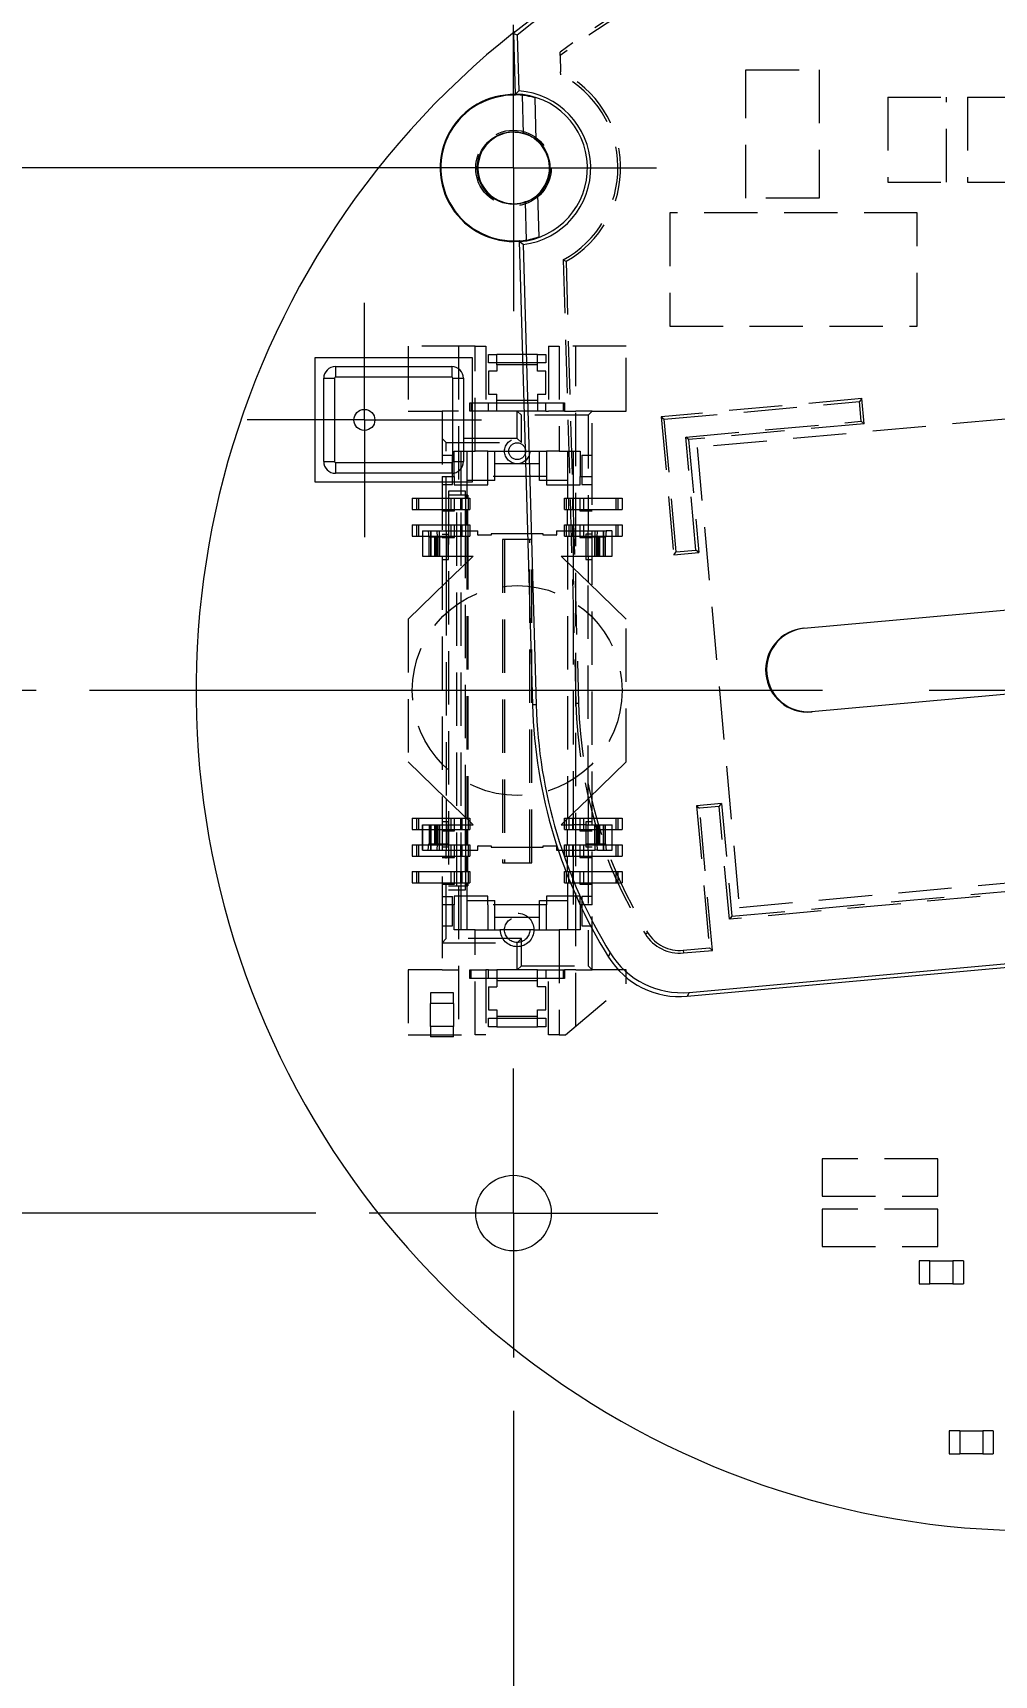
# Model space of a CAD drawing. Header units: millimetres. Extents: x 11 to 421, y 5 to 275.
# Drawn here: x 130.36 to 153.27, y 154.87 to 193.98 of the extents above; entities that cross this region are included whole.
import ezdxf

# ---------------------------------------------------------------- set-up
doc = ezdxf.new("R2010")
doc.units = ezdxf.units.MM
doc.linetypes.add('HIDDEN', pattern=[1.905, 1.27, -0.635])
doc.styles.add('SLDTEXTSTYLE0', font='GOTHIC.TTF', dxfattribs={"width": 0.913})
doc.dimstyles.new('SLDDIMSTYLE4', dxfattribs={"dimtxt": 3.175, "dimasz": 1.5, "dimexe": 0, "dimexo": 0.0625, "dimgap": 0.79375, "dimtad": 0, "dimtih": 1, "dimtoh": 1, "dimrnd": 1e-09, "dimzin": 12, "dimdsep": 46, "dimtxsty": 'SLDTEXTSTYLE0', "dimsah": 1, "dimcen": 0.09, "dimadec": 0, "dimazin": 3, "dimtol": 1, "dimtp": 0.05, "dimtm": 0.05, "dimtfac": 1, "dimtofl": 0, "dimtmove": 0, "dimatfit": 3, "dimfxl": 1, "dimfrac": 2, "dimtolj": 1, "dimarcsym": 0})

# ---------------------------------------------------------------- blocks, each defined once
blk = doc.blocks.new('_D_6')
at = {"color": 7, "linetype": 'Continuous', "lineweight": 0}
for p, q in [((141.818, 161.161), (141.818, 128.138)), ((154.263, 154.499), (154.263, 128.138)), ((141.818, 131.313), (140.002, 131.313)), ((154.263, 131.313), (141.818, 131.313))]:
    blk.add_line(p, q, dxfattribs=at)
for points in [[(141.818, 131.313), (143.318, 130.805), (143.318, 131.821)], [(154.263, 131.313), (152.763, 131.821), (152.763, 130.805)]]:
    blk.add_solid(points, dxfattribs=at)
at = {"color": 7, "linetype": 'Continuous', "lineweight": 0, "char_height": 3.175, "attachment_point": 1, "style": 'SLDTEXTSTYLE0'}
for s, insert in [('2 X ', (111.639, 132.849, -61.414)), ('12.45', (118.91, 132.849, -61.414)), ('±0.05', (129.467, 132.849, -61.414))]:
    blk.add_mtext(s, dxfattribs=dict(at, insert=insert))
blk = doc.blocks.new('_D_7')
at = {"color": 7, "linetype": 'Continuous', "lineweight": 0}
for p, q in [((130.446, 178.316), (115.081, 178.316)), ((118.256, 165.871), (118.256, 178.316)), ((137.108, 165.871), (115.081, 165.871)), ((118.256, 156.119), (118.256, 165.871)), ((111.906, 156.119), (118.256, 156.119))]:
    blk.add_line(p, q, dxfattribs=at)
for points in [[(118.256, 178.316), (117.748, 176.816), (118.764, 176.816)], [(118.256, 165.871), (118.764, 167.371), (117.748, 167.371)]]:
    blk.add_solid(points, dxfattribs=at)
at = {"color": 7, "linetype": 'Continuous', "lineweight": 0, "char_height": 3.175, "attachment_point": 1, "style": 'SLDTEXTSTYLE0'}
for s, insert in [('2 X ', (83.543, 157.655, -61.414)), ('12.45', (90.814, 157.655, -61.414)), ('±0.05', (101.371, 157.655, -61.414))]:
    blk.add_mtext(s, dxfattribs=dict(at, insert=insert))
blk = doc.blocks.new('_D_8')
at = {"color": 7, "linetype": 'Continuous', "lineweight": 0}
for p, q in [((111.906, 199.505), (118.256, 199.505)), ((118.256, 199.505), (118.256, 190.761)), ((140.548, 190.761), (115.081, 190.761)), ((118.256, 178.316), (118.256, 190.761)), ((130.446, 178.316), (115.081, 178.316))]:
    blk.add_line(p, q, dxfattribs=at)
for points in [[(118.256, 190.761), (117.748, 189.261), (118.764, 189.261)], [(118.256, 178.316), (118.764, 179.816), (117.748, 179.816)]]:
    blk.add_solid(points, dxfattribs=at)
at = {"color": 7, "linetype": 'Continuous', "lineweight": 0, "char_height": 3.175, "attachment_point": 1, "style": 'SLDTEXTSTYLE0'}
for s, insert in [('2 X ', (83.543, 201.041, -61.414)), ('12.45', (90.814, 201.041, -61.414)), ('±0.05', (101.371, 201.041, -61.414))]:
    blk.add_mtext(s, dxfattribs=dict(at, insert=insert))
blk = doc.blocks.new('SW_CENTERMARKSYMBOL_0')
at = {"color": 0, "linetype": 'Continuous', "lineweight": 0}
for p, q in [((0, 2.54), (0, 2.79)), ((0, 0), (0, 2.54)), ((-2.54, 0), (-2.79, 0)), ((0, 0), (-2.54, 0)), ((0, 0), (0, -2.54)), ((0, 0), (2.54, 0)), ((2.54, 0), (2.79, 0)), ((0, -2.54), (0, -2.79))]:
    blk.add_line(p, q, dxfattribs=at)
blk = doc.blocks.new('SW_CENTERMARKSYMBOL_1')
at = {"color": 0, "linetype": 'Continuous', "lineweight": 0}
for p, q in [((0, 2.54), (0, 3.406)), ((0, 0), (0, 2.54)), ((-2.54, 0), (-3.406, 0)), ((0, 0), (-2.54, 0)), ((0, 0), (0, -2.54)), ((0, 0), (2.54, 0)), ((2.54, 0), (3.406, 0)), ((0, -2.54), (0, -3.406))]:
    blk.add_line(p, q, dxfattribs=at)
blk = doc.blocks.new('SW_CENTERMARKSYMBOL_2')
at = {"color": 0, "linetype": 'Continuous', "lineweight": 0}
for p, q in [((0, 2.54), (0, 3.44)), ((0, 0), (0, 2.54)), ((-2.54, 0), (-3.44, 0)), ((0, 0), (-2.54, 0)), ((0, 0), (0, -2.54)), ((0, 0), (2.54, 0)), ((2.54, 0), (3.44, 0)), ((0, -2.54), (0, -3.44))]:
    blk.add_line(p, q, dxfattribs=at)
blk = doc.blocks.new('SW_CENTERMARKSYMBOL_4')
at = {"color": 0, "linetype": 'Continuous', "lineweight": 0}
for p, q in [((-5.08, 0), (-22.547, 0)), ((0, 0), (-2.54, 0))]:
    blk.add_line(p, q, dxfattribs=at)

msp = doc.modelspace()

# ---------------------------------------------------------------- linework, layer by layer
at = {"color": 7, "linetype": 'Continuous', "lineweight": 15}
for p, q in [((141.906, 193.926), (141.817, 193.968)), ((141.817, 193.968), (141.858, 192.505)), ((141.906, 193.926), (141.944, 192.595)), ((141.868, 192.521), (141.869, 192.494)), ((141.957, 189.021), (142.272, 177.974)), ((141.968, 189.006), (141.968, 189.032)), ((142.048, 188.936), (142.36, 177.977)), ((137.082, 186.236), (137.082, 183.286)), ((140.842, 186.236), (137.082, 186.236)), ((140.842, 183.286), (140.842, 186.236)), ((137.576, 186.031), (140.348, 186.031)), ((137.576, 186.031), (137.576, 185.777)), ((140.348, 186.031), (140.348, 185.777)), ((137.297, 185.752), (137.551, 185.752)), ((137.297, 183.77), (137.297, 185.752)), ((137.551, 185.752), (137.551, 183.77)), ((140.348, 185.777), (137.576, 185.777)), ((140.373, 183.77), (140.373, 185.752)), ((140.373, 185.752), (140.627, 185.752)), ((140.627, 185.752), (140.627, 183.77)), ((137.297, 183.77), (137.551, 183.77)), ((137.576, 183.745), (140.348, 183.745)), ((137.576, 183.745), (137.576, 183.491)), ((140.348, 183.491), (137.576, 183.491)), ((140.348, 183.745), (140.348, 183.491)), ((140.373, 183.77), (140.627, 183.77)), ((137.082, 183.286), (140.842, 183.286)), ((148.737, 179.801), (159.439, 180.772)), ((159.62, 178.78), (148.917, 177.809)), ((147.831, 178.715), (147.854, 178.717)), ((142.36, 177.977), (142.272, 177.974)), ((145.96, 171.035), (163.731, 172.648)), ((146.007, 171.128), (163.657, 172.73)), ((140.392, 171.116), (139.842, 171.116)), ((139.842, 171.116), (139.842, 170.866)), ((140.392, 170.866), (140.392, 171.116)), ((140.392, 170.866), (139.842, 170.866)), ((139.842, 170.316), (139.842, 170.866)), ((140.392, 170.866), (140.392, 170.316)), ((139.842, 170.316), (139.842, 170.066)), ((140.392, 170.316), (139.842, 170.316)), ((140.392, 170.066), (140.392, 170.316)), ((140.392, 170.066), (139.842, 170.066))]:
    msp.add_line(p, q, dxfattribs=at)
at = {"color": 7, "linetype": 'HIDDEN', "lineweight": 0}
for p, q in [((142.932, 193.44), (142.93, 193.519)), ((142.932, 193.44), (142.943, 193.051)), ((142.945, 192.978), (142.943, 193.051)), ((147.356, 190.045), (147.356, 193.095)), ((147.356, 193.095), (149.106, 193.095)), ((149.106, 193.095), (149.106, 190.045)), ((141.953, 192.506), (141.858, 192.51)), ((142.059, 191.577), (142.032, 192.498)), ((150.736, 192.45), (150.736, 190.425)), ((150.736, 192.45), (152.136, 192.45)), ((152.136, 190.425), (152.136, 192.45)), ((152.641, 192.45), (152.641, 190.425)), ((152.641, 192.45), (154.041, 192.45)), ((142.363, 191.423), (142.334, 192.428)), ((142.428, 189.125), (142.4, 190.13)), ((150.736, 190.425), (152.136, 190.425)), ((152.641, 190.425), (154.041, 190.425)), ((142.131, 189.038), (142.105, 189.959)), ((149.106, 190.045), (147.356, 190.045)), ((145.542, 189.691), (145.542, 186.991)), ((151.442, 189.691), (145.542, 189.691)), ((151.442, 186.991), (151.442, 189.691)), ((141.958, 189.016), (142.052, 189.026)), ((143.072, 188.538), (143.006, 188.575)), ((143.006, 188.575), (143.307, 178.004)), ((143.072, 188.538), (143.371, 178.006)), ((145.542, 186.991), (151.442, 186.991)), ((140.907, 186.516), (139.307, 186.516)), ((139.307, 186.516), (139.307, 184.971)), ((140.507, 186.516), (140.507, 182.966)), ((140.907, 184.016), (140.907, 186.516)), ((140.907, 186.516), (141.157, 186.516)), ((141.157, 186.516), (141.157, 184.971)), ((141.222, 186.121), (141.222, 186.321)), ((141.222, 186.321), (141.422, 186.321)), ((142.392, 186.321), (141.422, 186.321)), ((141.422, 186.071), (141.422, 186.321)), ((142.392, 186.071), (142.392, 186.321)), ((142.392, 186.321), (142.592, 186.321)), ((142.592, 186.321), (142.592, 186.121)), ((142.657, 186.516), (142.657, 184.971)), ((142.657, 186.516), (142.907, 186.516)), ((142.907, 186.516), (142.907, 184.016)), ((144.507, 186.516), (142.907, 186.516)), ((143.307, 170.325), (143.307, 186.516)), ((144.507, 184.971), (144.507, 186.516)), ((141.422, 186.121), (141.222, 186.121)), ((141.222, 185.921), (141.222, 185.371)), ((141.422, 185.921), (141.222, 185.921)), ((142.392, 186.121), (141.422, 186.121)), ((142.392, 186.071), (141.422, 186.071)), ((141.422, 186.071), (141.422, 185.921)), ((142.592, 186.121), (142.392, 186.121)), ((142.392, 185.921), (142.392, 186.071)), ((142.592, 185.921), (142.392, 185.921)), ((142.592, 185.371), (142.592, 185.921)), ((161.132, 185.479), (146.195, 184.106)), ((140.782, 184.971), (140.782, 185.171)), ((140.782, 185.171), (140.807, 185.171)), ((140.807, 185.171), (140.807, 184.971)), ((140.807, 185.171), (141.157, 185.171)), ((141.157, 185.171), (141.222, 185.171)), ((141.222, 185.371), (141.422, 185.371)), ((141.222, 184.971), (141.222, 185.171)), ((141.222, 185.171), (141.422, 185.171)), ((141.422, 185.221), (141.422, 185.371)), ((142.392, 185.221), (141.422, 185.221)), ((141.422, 184.971), (141.422, 185.221)), ((141.422, 185.171), (142.392, 185.171)), ((142.392, 185.371), (142.392, 185.221)), ((142.392, 185.371), (142.592, 185.371)), ((142.392, 185.221), (142.392, 184.971)), ((142.392, 185.171), (142.592, 185.171)), ((142.592, 184.971), (142.592, 185.171)), ((142.592, 185.171), (142.657, 185.171)), ((142.657, 185.171), (143.007, 185.171)), ((143.007, 184.971), (143.007, 185.171)), ((143.007, 185.171), (143.032, 185.171)), ((143.032, 185.171), (143.032, 184.971)), ((150.121, 185.269), (145.341, 184.835)), ((145.411, 184.777), (150.063, 185.199)), ((150.121, 185.269), (150.063, 185.199)), ((150.105, 184.73), (150.063, 185.199)), ((150.176, 184.672), (150.121, 185.269)), ((139.307, 184.971), (140.117, 184.971)), ((140.117, 184.971), (140.117, 183.416)), ((140.507, 184.971), (140.117, 184.971)), ((140.807, 184.971), (140.782, 184.971)), ((141.157, 184.971), (140.807, 184.971)), ((141.222, 184.971), (141.157, 184.971)), ((141.422, 184.971), (141.222, 184.971)), ((142.392, 184.971), (141.422, 184.971)), ((141.907, 184.321), (141.907, 184.971)), ((142.007, 184.871), (141.907, 184.971)), ((143.597, 184.871), (142.007, 184.871)), ((142.007, 184.221), (142.007, 184.871)), ((142.592, 184.971), (142.392, 184.971)), ((142.592, 184.971), (142.657, 184.971)), ((143.007, 184.971), (142.657, 184.971)), ((143.032, 184.971), (143.007, 184.971)), ((143.032, 184.971), (143.307, 184.971)), ((143.697, 184.971), (143.307, 184.971)), ((143.697, 184.971), (143.597, 184.871)), ((143.597, 184.871), (143.597, 182.116)), ((143.697, 184.971), (144.507, 184.971)), ((143.697, 183.416), (143.697, 184.971)), ((145.341, 184.835), (145.639, 181.549)), ((145.341, 184.835), (145.411, 184.777)), ((145.698, 181.619), (145.411, 184.777)), ((145.923, 184.351), (150.105, 184.73)), ((150.176, 184.672), (145.993, 184.292)), ((150.105, 184.73), (150.176, 184.672)), ((141.907, 184.321), (140.117, 184.321)), ((140.117, 184.321), (140.217, 184.221)), ((140.217, 184.221), (142.007, 184.221)), ((140.217, 182.116), (140.217, 184.221)), ((142.007, 184.221), (141.907, 184.321)), ((145.993, 184.292), (145.923, 184.351)), ((146.167, 181.662), (145.923, 184.351)), ((145.993, 184.292), (146.237, 181.603)), ((140.117, 183.921), (140.367, 183.921)), ((140.367, 183.221), (140.367, 183.921)), ((140.407, 183.416), (140.407, 184.016)), ((140.407, 184.016), (140.907, 184.016)), ((140.572, 182.966), (140.572, 184.016)), ((140.707, 184.016), (140.707, 182.966)), ((141.207, 184.016), (140.907, 184.016)), ((141.207, 183.416), (141.207, 184.016)), ((141.207, 184.016), (141.372, 184.016)), ((141.372, 183.316), (141.372, 184.016)), ((141.372, 184.016), (142.442, 184.016)), ((142.442, 184.016), (142.607, 184.016)), ((142.442, 183.316), (142.442, 184.016)), ((142.607, 184.016), (142.607, 183.416)), ((142.907, 184.016), (142.607, 184.016)), ((142.907, 184.016), (143.407, 184.016)), ((143.107, 184.016), (143.107, 182.896)), ((143.242, 184.016), (143.242, 172.616)), ((143.407, 184.016), (143.407, 183.416)), ((143.447, 183.921), (143.697, 183.921)), ((143.447, 183.921), (143.447, 183.221)), ((146.195, 184.106), (147.202, 173.152)), ((142.442, 183.716), (141.372, 183.716)), ((140.117, 183.416), (140.407, 183.416)), ((140.117, 183.416), (140.117, 173.216)), ((140.117, 183.221), (140.367, 183.221)), ((140.677, 183.066), (140.267, 183.066)), ((140.267, 183.066), (140.267, 173.566)), ((140.407, 183.416), (140.407, 183.216)), ((140.407, 183.216), (141.207, 183.216)), ((140.677, 182.896), (140.677, 183.066)), ((141.372, 183.316), (140.707, 183.316)), ((142.607, 183.416), (141.207, 183.416)), ((141.207, 183.216), (141.207, 183.416)), ((143.107, 183.316), (142.442, 183.316)), ((142.607, 183.416), (142.607, 183.216)), ((142.607, 183.216), (143.407, 183.216)), ((143.407, 183.416), (143.697, 183.416)), ((143.407, 183.216), (143.407, 183.416)), ((143.447, 183.221), (143.697, 183.221)), ((143.697, 173.216), (143.697, 183.416)), ((139.407, 182.896), (139.407, 182.626)), ((139.407, 182.896), (139.507, 182.896)), ((139.507, 182.896), (139.507, 182.626)), ((139.507, 182.896), (139.557, 182.896)), ((139.557, 182.896), (139.557, 182.626)), ((139.557, 182.896), (140.327, 182.896)), ((140.705, 182.966), (140.267, 182.966)), ((140.327, 182.896), (140.327, 182.626)), ((140.327, 182.896), (140.589, 182.896)), ((140.413, 182.626), (140.413, 182.896)), ((140.417, 182.596), (140.417, 182.896)), ((140.467, 173.666), (140.467, 182.966)), ((140.56, 182.896), (140.56, 182.626)), ((140.572, 173.666), (140.572, 182.966)), ((140.574, 182.626), (140.574, 182.896)), ((140.589, 182.896), (140.589, 182.626)), ((140.589, 182.896), (140.736, 182.896)), ((140.674, 182.896), (140.674, 182.626)), ((140.705, 182.896), (140.705, 182.966)), ((140.735, 182.966), (140.705, 182.966)), ((140.707, 182.966), (140.707, 182.896)), ((140.735, 182.966), (140.735, 182.896)), ((140.736, 182.896), (140.736, 182.626)), ((140.736, 182.896), (140.777, 182.896)), ((140.777, 182.896), (140.777, 182.626)), ((143.037, 182.626), (143.037, 182.896)), ((143.037, 182.896), (143.077, 182.896)), ((143.077, 182.896), (143.077, 182.626)), ((143.077, 182.896), (143.224, 182.896)), ((143.14, 182.626), (143.14, 182.896)), ((143.224, 182.896), (143.224, 182.626)), ((143.224, 182.896), (143.487, 182.896)), ((143.24, 182.896), (143.24, 182.626)), ((143.253, 182.626), (143.253, 182.896)), ((143.397, 182.896), (143.397, 182.596)), ((143.4, 182.896), (143.4, 182.626)), ((143.487, 182.896), (143.487, 182.626)), ((143.487, 182.896), (144.257, 182.896)), ((144.257, 182.896), (144.257, 182.626)), ((144.257, 182.896), (144.307, 182.896)), ((144.307, 182.896), (144.307, 182.626)), ((144.307, 182.896), (144.407, 182.896)), ((144.407, 182.896), (144.407, 182.626)), ((139.407, 182.626), (139.507, 182.626)), ((139.507, 182.626), (139.557, 182.626)), ((139.557, 182.626), (140.327, 182.626)), ((140.117, 182.596), (140.417, 182.596)), ((140.327, 182.626), (140.589, 182.626)), ((140.589, 182.626), (140.736, 182.626)), ((140.677, 182.261), (140.677, 182.626)), ((140.705, 182.261), (140.705, 182.626)), ((140.707, 182.626), (140.707, 182.261)), ((140.735, 182.261), (140.735, 182.626)), ((140.736, 182.626), (140.777, 182.626)), ((143.037, 182.626), (143.077, 182.626)), ((143.077, 182.626), (143.224, 182.626)), ((143.107, 182.261), (143.107, 182.626)), ((143.224, 182.626), (143.487, 182.626)), ((143.397, 182.596), (143.697, 182.596)), ((143.487, 182.626), (144.257, 182.626)), ((144.257, 182.626), (144.307, 182.626)), ((144.307, 182.626), (144.407, 182.626)), ((139.407, 182.261), (139.407, 181.991)), ((139.407, 182.261), (139.507, 182.261)), ((139.407, 181.991), (139.507, 181.991)), ((139.507, 182.261), (139.507, 181.991)), ((139.507, 182.261), (139.557, 182.261)), ((139.507, 181.991), (139.557, 181.991)), ((139.557, 182.261), (139.557, 181.991)), ((139.557, 182.261), (140.327, 182.261)), ((139.557, 181.991), (140.327, 181.991)), ((139.647, 182.116), (139.647, 181.516)), ((139.647, 182.116), (139.789, 182.116)), ((139.647, 182.116), (139.647, 182.116)), ((139.647, 182.116), (139.647, 181.516)), ((139.789, 182.116), (139.8, 181.966)), ((139.789, 182.116), (139.989, 182.116)), ((139.806, 181.966), (139.8, 181.966)), ((139.806, 181.516), (139.806, 181.966)), ((139.938, 181.966), (139.806, 181.966)), ((139.847, 181.516), (139.847, 182.116)), ((139.847, 182.116), (139.847, 181.516)), ((139.967, 181.966), (139.938, 181.966)), ((139.938, 181.966), (139.938, 181.516)), ((139.967, 181.966), (139.967, 181.516)), ((140.266, 181.966), (139.967, 181.966)), ((139.989, 182.116), (139.999, 181.966)), ((139.989, 182.116), (140.057, 182.116)), ((140.002, 181.516), (140.002, 181.966)), ((140.006, 181.966), (140.006, 181.516)), ((140.057, 181.516), (140.057, 182.116)), ((140.057, 182.116), (140.217, 182.116)), ((140.066, 181.516), (140.066, 181.966)), ((140.117, 182.041), (140.27, 182.041)), ((140.117, 181.961), (140.417, 181.961)), ((140.217, 182.116), (140.572, 182.116)), ((140.217, 182.116), (140.217, 181.516)), ((140.266, 181.516), (140.266, 181.966)), ((140.27, 181.441), (140.27, 182.041)), ((140.327, 182.261), (140.327, 181.991)), ((140.327, 182.261), (140.589, 182.261)), ((140.327, 181.991), (140.589, 181.991)), ((140.413, 181.991), (140.413, 182.261)), ((140.417, 181.961), (140.417, 182.261)), ((140.56, 182.261), (140.56, 181.991)), ((140.572, 182.116), (140.967, 182.116)), ((140.574, 181.991), (140.574, 182.261)), ((140.589, 182.261), (140.589, 181.991)), ((140.589, 182.261), (140.736, 182.261)), ((140.589, 181.991), (140.736, 181.991)), ((140.674, 182.261), (140.674, 181.991)), ((140.677, 175.276), (140.677, 181.991)), ((140.705, 181.991), (140.705, 175.276)), ((140.707, 181.991), (140.707, 175.276)), ((140.735, 181.991), (140.735, 175.276)), ((140.736, 181.991), (140.736, 182.261)), ((140.736, 182.261), (140.777, 182.261)), ((140.736, 181.991), (140.777, 181.991)), ((140.777, 182.261), (140.777, 181.991)), ((140.967, 182.026), (140.967, 182.116)), ((141.287, 182.016), (140.977, 182.016)), ((141.287, 182.046), (141.287, 182.016)), ((142.527, 182.046), (141.287, 182.046)), ((142.257, 181.916), (141.557, 181.916)), ((141.557, 181.916), (141.557, 174.216)), ((141.607, 181.916), (141.607, 174.216)), ((142.207, 174.216), (142.207, 181.916)), ((142.257, 174.216), (142.257, 181.916)), ((142.527, 182.016), (142.527, 182.046)), ((142.837, 182.016), (142.527, 182.016)), ((142.847, 182.116), (142.847, 182.026)), ((142.847, 182.116), (143.242, 182.116)), ((143.037, 181.991), (143.037, 182.261)), ((143.037, 182.261), (143.077, 182.261)), ((143.037, 181.991), (143.077, 181.991)), ((143.077, 182.261), (143.077, 181.991)), ((143.077, 182.261), (143.224, 182.261)), ((143.077, 181.991), (143.224, 181.991)), ((143.107, 181.991), (143.107, 175.276)), ((143.14, 182.261), (143.14, 181.991)), ((143.224, 182.261), (143.224, 181.991)), ((143.224, 182.261), (143.487, 182.261)), ((143.224, 181.991), (143.487, 181.991)), ((143.24, 182.261), (143.24, 181.991)), ((143.242, 182.116), (143.597, 182.116)), ((143.253, 181.991), (143.253, 182.261)), ((143.397, 182.261), (143.397, 181.961)), ((143.397, 181.961), (143.697, 181.961)), ((143.4, 182.261), (143.4, 181.991)), ((143.487, 182.261), (143.487, 181.991)), ((143.487, 182.261), (144.257, 182.261)), ((143.487, 181.991), (144.257, 181.991)), ((143.544, 182.041), (143.544, 181.441)), ((143.697, 182.041), (143.544, 182.041)), ((143.847, 181.966), (143.547, 181.966)), ((143.547, 181.966), (143.547, 181.516)), ((143.597, 181.516), (143.597, 182.116)), ((143.597, 182.116), (143.757, 182.116)), ((143.747, 181.966), (143.747, 181.516)), ((143.757, 182.116), (143.757, 181.516)), ((143.757, 182.116), (143.825, 182.116)), ((143.808, 181.516), (143.808, 181.966)), ((143.811, 181.966), (143.811, 181.516)), ((143.814, 181.966), (143.825, 182.116)), ((143.825, 182.116), (144.024, 182.116)), ((143.876, 181.966), (143.847, 181.966)), ((143.847, 181.966), (143.847, 181.516)), ((143.876, 181.516), (143.876, 181.966)), ((144.007, 181.966), (143.876, 181.966)), ((143.967, 182.116), (143.967, 181.516)), ((143.967, 181.516), (143.967, 182.116)), ((144.007, 181.966), (144.007, 181.516)), ((144.014, 181.966), (144.007, 181.966)), ((144.024, 182.116), (144.014, 181.966)), ((144.166, 182.116), (144.024, 182.116)), ((144.166, 182.116), (144.166, 181.516)), ((144.166, 182.116), (144.167, 182.116)), ((144.167, 181.516), (144.167, 182.116)), ((144.257, 182.261), (144.257, 181.991)), ((144.257, 182.261), (144.307, 182.261)), ((144.257, 181.991), (144.307, 181.991)), ((144.307, 182.261), (144.307, 181.991)), ((144.307, 182.261), (144.407, 182.261)), ((144.307, 181.991), (144.407, 181.991)), ((144.407, 182.261), (144.407, 181.991)), ((139.647, 181.516), (139.806, 181.516)), ((139.647, 181.516), (139.647, 181.516)), ((139.806, 181.516), (139.938, 181.516)), ((139.938, 181.516), (139.967, 181.516)), ((139.967, 181.516), (140.266, 181.516)), ((140.217, 181.516), (140.217, 180.894)), ((140.266, 181.516), (140.572, 181.516)), ((140.572, 181.237), (140.86, 181.516)), ((140.572, 181.516), (140.86, 181.516)), ((142.954, 181.516), (143.242, 181.237)), ((142.954, 181.516), (143.242, 181.516)), ((143.242, 181.516), (143.547, 181.516)), ((143.547, 181.516), (143.847, 181.516)), ((143.597, 181.516), (143.597, 180.894)), ((143.847, 181.516), (143.876, 181.516)), ((143.876, 181.516), (144.007, 181.516)), ((144.007, 181.516), (144.166, 181.516)), ((144.166, 181.516), (144.167, 181.516)), ((145.639, 181.549), (145.698, 181.619)), ((145.639, 181.549), (146.237, 181.603)), ((145.698, 181.619), (146.167, 181.662)), ((146.237, 181.603), (146.167, 181.662)), ((140.117, 181.441), (140.27, 181.441)), ((140.217, 180.894), (140.572, 181.237)), ((143.242, 181.237), (143.597, 180.894)), ((143.544, 181.441), (143.697, 181.441)), ((139.307, 180.016), (140.217, 180.894)), ((140.217, 180.894), (140.217, 175.737)), ((143.597, 180.894), (144.507, 180.016)), ((143.597, 175.737), (143.597, 180.894)), ((139.307, 180.016), (139.307, 176.616)), ((144.507, 176.616), (144.507, 180.016)), ((143.371, 178.006), (143.307, 178.004)), ((140.217, 175.737), (139.307, 176.616)), ((144.507, 176.616), (143.597, 175.737)), ((140.217, 175.737), (140.217, 175.116)), ((140.572, 175.394), (140.217, 175.737)), ((143.597, 175.737), (143.242, 175.394)), ((143.597, 175.737), (143.597, 175.116)), ((146.779, 175.628), (146.182, 175.574)), ((146.721, 175.558), (146.779, 175.628)), ((146.779, 175.628), (147.023, 172.939)), ((139.407, 175.276), (139.407, 175.006)), ((139.407, 175.276), (139.507, 175.276)), ((139.507, 175.276), (139.507, 175.006)), ((139.507, 175.276), (139.557, 175.276)), ((139.557, 175.276), (139.557, 175.006)), ((139.557, 175.276), (140.327, 175.276)), ((140.327, 175.276), (140.327, 175.006)), ((140.327, 175.276), (140.589, 175.276)), ((140.413, 175.006), (140.413, 175.276)), ((140.417, 174.976), (140.417, 175.276)), ((140.56, 175.276), (140.56, 175.006)), ((140.86, 175.116), (140.572, 175.394)), ((140.574, 175.006), (140.574, 175.276)), ((140.589, 175.276), (140.589, 175.006)), ((140.589, 175.276), (140.736, 175.276)), ((140.674, 175.276), (140.674, 175.006)), ((140.736, 175.276), (140.736, 175.006)), ((140.736, 175.276), (140.777, 175.276)), ((140.777, 175.276), (140.777, 175.006)), ((143.242, 175.394), (142.954, 175.116)), ((143.037, 175.006), (143.037, 175.276)), ((143.037, 175.276), (143.077, 175.276)), ((143.077, 175.276), (143.077, 175.006)), ((143.077, 175.276), (143.224, 175.276)), ((143.14, 175.276), (143.14, 175.006)), ((143.224, 175.276), (143.224, 175.006)), ((143.224, 175.276), (143.487, 175.276)), ((143.24, 175.276), (143.24, 175.006)), ((143.253, 175.006), (143.253, 175.276)), ((143.397, 175.276), (143.397, 174.976)), ((143.4, 175.276), (143.4, 175.006)), ((143.487, 175.276), (143.487, 175.006)), ((143.487, 175.276), (144.257, 175.276)), ((144.257, 175.276), (144.257, 175.006)), ((144.257, 175.276), (144.307, 175.276)), ((144.307, 175.276), (144.307, 175.006)), ((144.307, 175.276), (144.407, 175.276)), ((144.407, 175.276), (144.407, 175.006)), ((146.182, 175.574), (146.252, 175.515)), ((146.182, 175.574), (146.489, 172.187)), ((146.721, 175.558), (146.252, 175.515)), ((146.559, 172.129), (146.252, 175.515)), ((146.965, 172.869), (146.721, 175.558)), ((139.407, 175.006), (139.507, 175.006)), ((139.507, 175.006), (139.557, 175.006)), ((139.557, 175.006), (140.327, 175.006)), ((139.647, 174.516), (139.647, 175.116)), ((139.647, 175.116), (139.806, 175.116)), ((139.647, 175.116), (139.647, 175.116)), ((139.647, 175.116), (139.647, 174.516)), ((139.806, 175.116), (139.806, 174.666)), ((139.806, 175.116), (139.938, 175.116)), ((139.847, 174.516), (139.847, 175.116)), ((139.847, 175.116), (139.847, 174.516)), ((139.938, 175.116), (139.938, 174.666)), ((139.938, 175.116), (139.967, 175.116)), ((139.967, 175.116), (139.967, 174.666)), ((139.967, 175.116), (140.266, 175.116)), ((140.002, 174.666), (140.002, 175.116)), ((140.006, 175.116), (140.006, 174.666)), ((140.057, 174.516), (140.057, 175.116)), ((140.066, 174.666), (140.066, 175.116)), ((140.27, 175.191), (140.117, 175.191)), ((140.117, 174.976), (140.417, 174.976)), ((140.217, 175.116), (140.217, 174.516)), ((140.266, 175.116), (140.572, 175.116)), ((140.266, 174.666), (140.266, 175.116)), ((140.27, 174.591), (140.27, 175.191)), ((140.327, 175.006), (140.589, 175.006)), ((140.572, 175.116), (140.86, 175.116)), ((140.589, 175.006), (140.736, 175.006)), ((140.677, 174.641), (140.677, 175.006)), ((140.705, 174.641), (140.705, 175.006)), ((140.707, 174.641), (140.707, 175.006)), ((140.735, 174.641), (140.735, 175.006)), ((140.736, 175.006), (140.777, 175.006)), ((142.954, 175.116), (143.242, 175.116)), ((143.037, 175.006), (143.077, 175.006)), ((143.077, 175.006), (143.224, 175.006)), ((143.107, 174.641), (143.107, 175.006)), ((143.224, 175.006), (143.487, 175.006)), ((143.547, 175.116), (143.242, 175.116)), ((143.397, 174.976), (143.697, 174.976)), ((143.487, 175.006), (144.257, 175.006)), ((143.697, 175.191), (143.544, 175.191)), ((143.544, 175.191), (143.544, 174.591)), ((143.547, 175.116), (143.847, 175.116)), ((143.547, 175.116), (143.547, 174.666)), ((143.597, 174.516), (143.597, 175.116)), ((143.747, 175.116), (143.747, 174.666)), ((143.757, 175.116), (143.757, 174.516)), ((143.808, 174.666), (143.808, 175.116)), ((143.811, 175.116), (143.811, 174.666)), ((143.847, 175.116), (143.847, 174.666)), ((143.847, 175.116), (143.876, 175.116)), ((143.876, 174.666), (143.876, 175.116)), ((143.876, 175.116), (144.007, 175.116)), ((143.967, 175.116), (143.967, 174.516)), ((143.967, 174.516), (143.967, 175.116)), ((144.007, 175.116), (144.007, 174.666)), ((144.007, 175.116), (144.166, 175.116)), ((144.166, 175.116), (144.166, 174.516)), ((144.166, 175.116), (144.167, 175.116)), ((144.167, 174.516), (144.167, 175.116)), ((144.257, 175.006), (144.307, 175.006)), ((144.307, 175.006), (144.407, 175.006)), ((139.407, 174.641), (139.407, 174.371)), ((139.407, 174.641), (139.507, 174.641)), ((139.507, 174.641), (139.507, 174.371)), ((139.507, 174.641), (139.557, 174.641)), ((139.557, 174.641), (139.557, 174.371)), ((139.557, 174.641), (140.327, 174.641)), ((139.647, 174.516), (139.789, 174.516)), ((139.647, 174.516), (139.647, 174.516)), ((139.789, 174.516), (139.8, 174.666)), ((139.789, 174.516), (139.989, 174.516)), ((139.8, 174.666), (139.806, 174.666)), ((139.806, 174.666), (139.938, 174.666)), ((139.938, 174.666), (139.967, 174.666)), ((139.967, 174.666), (140.266, 174.666)), ((139.999, 174.666), (139.989, 174.516)), ((139.989, 174.516), (140.057, 174.516)), ((140.057, 174.516), (140.217, 174.516)), ((140.117, 174.591), (140.27, 174.591)), ((140.217, 172.411), (140.217, 174.516)), ((140.217, 174.516), (140.572, 174.516)), ((140.327, 174.641), (140.327, 174.371)), ((140.327, 174.641), (140.589, 174.641)), ((140.413, 174.371), (140.413, 174.641)), ((140.417, 174.341), (140.417, 174.641)), ((140.56, 174.641), (140.56, 174.371)), ((140.572, 174.516), (140.967, 174.516)), ((140.574, 174.371), (140.574, 174.641)), ((140.589, 174.641), (140.589, 174.371)), ((140.589, 174.641), (140.736, 174.641)), ((140.674, 174.641), (140.674, 174.371)), ((140.736, 174.641), (140.736, 174.371)), ((140.736, 174.641), (140.777, 174.641)), ((140.777, 174.641), (140.777, 174.371)), ((140.967, 174.516), (140.967, 174.606)), ((140.977, 174.616), (141.287, 174.616)), ((141.287, 174.616), (141.287, 174.586)), ((141.287, 174.586), (142.527, 174.586)), ((142.527, 174.616), (142.837, 174.616)), ((142.527, 174.586), (142.527, 174.616)), ((142.847, 174.606), (142.847, 174.516)), ((142.847, 174.516), (143.242, 174.516)), ((143.037, 174.371), (143.037, 174.641)), ((143.037, 174.641), (143.077, 174.641)), ((143.077, 174.641), (143.077, 174.371)), ((143.077, 174.641), (143.224, 174.641)), ((143.14, 174.641), (143.14, 174.371)), ((143.224, 174.641), (143.224, 174.371)), ((143.224, 174.641), (143.487, 174.641)), ((143.24, 174.641), (143.24, 174.371)), ((143.242, 174.516), (143.597, 174.516)), ((143.253, 174.371), (143.253, 174.641)), ((143.397, 174.641), (143.397, 174.341)), ((143.4, 174.641), (143.4, 174.371)), ((143.487, 174.641), (143.487, 174.371)), ((143.487, 174.641), (144.257, 174.641)), ((143.544, 174.591), (143.697, 174.591)), ((143.547, 174.666), (143.847, 174.666)), ((143.597, 174.516), (143.757, 174.516)), ((143.597, 174.516), (143.597, 171.761)), ((143.825, 174.516), (143.757, 174.516)), ((143.825, 174.516), (143.814, 174.666)), ((143.825, 174.516), (144.024, 174.516)), ((143.847, 174.666), (143.876, 174.666)), ((143.876, 174.666), (144.007, 174.666)), ((144.007, 174.666), (144.014, 174.666)), ((144.014, 174.666), (144.024, 174.516)), ((144.024, 174.516), (144.166, 174.516)), ((144.166, 174.516), (144.167, 174.516)), ((144.257, 174.641), (144.257, 174.371)), ((144.257, 174.641), (144.307, 174.641)), ((144.307, 174.641), (144.307, 174.371)), ((144.307, 174.641), (144.407, 174.641)), ((144.407, 174.641), (144.407, 174.371)), ((147.202, 173.152), (162.139, 174.525)), ((139.407, 174.371), (139.507, 174.371)), ((139.507, 174.371), (139.557, 174.371)), ((139.557, 174.371), (140.327, 174.371)), ((140.117, 174.341), (140.417, 174.341)), ((140.327, 174.371), (140.589, 174.371)), ((140.589, 174.371), (140.736, 174.371)), ((140.677, 174.006), (140.677, 174.371)), ((140.705, 174.006), (140.705, 174.371)), ((140.707, 174.006), (140.707, 174.371)), ((140.735, 174.006), (140.735, 174.371)), ((140.736, 174.371), (140.777, 174.371)), ((141.557, 174.216), (142.257, 174.216)), ((143.037, 174.371), (143.077, 174.371)), ((143.077, 174.371), (143.224, 174.371)), ((143.107, 174.006), (143.107, 174.371)), ((143.224, 174.371), (143.487, 174.371)), ((143.397, 174.341), (143.697, 174.341)), ((143.487, 174.371), (144.257, 174.371)), ((144.257, 174.371), (144.307, 174.371)), ((144.307, 174.371), (144.407, 174.371)), ((162.43, 174.272), (146.965, 172.869)), ((147.023, 172.939), (162.36, 174.331)), ((139.407, 174.006), (139.407, 173.736)), ((139.407, 174.006), (139.507, 174.006)), ((139.407, 173.736), (139.507, 173.736)), ((139.507, 174.006), (139.507, 173.736)), ((139.507, 174.006), (139.557, 174.006)), ((139.507, 173.736), (139.557, 173.736)), ((139.557, 174.006), (139.557, 173.736)), ((139.557, 174.006), (140.327, 174.006)), ((139.557, 173.736), (140.327, 173.736)), ((140.117, 173.706), (140.417, 173.706)), ((140.267, 173.666), (140.705, 173.666)), ((140.327, 174.006), (140.327, 173.736)), ((140.327, 174.006), (140.589, 174.006)), ((140.327, 173.736), (140.589, 173.736)), ((140.413, 173.736), (140.413, 174.006)), ((140.417, 173.706), (140.417, 174.006)), ((140.507, 173.666), (140.507, 170.116)), ((140.56, 174.006), (140.56, 173.736)), ((140.572, 172.616), (140.572, 173.666)), ((140.574, 173.736), (140.574, 174.006)), ((140.589, 174.006), (140.589, 173.736)), ((140.589, 174.006), (140.736, 174.006)), ((140.589, 173.736), (140.736, 173.736)), ((140.674, 174.006), (140.674, 173.736)), ((140.677, 173.566), (140.677, 173.736)), ((140.705, 173.666), (140.705, 173.736)), ((140.705, 173.666), (140.735, 173.666)), ((140.707, 173.736), (140.707, 173.666)), ((140.707, 173.666), (140.707, 172.616)), ((140.735, 173.736), (140.735, 173.666)), ((140.736, 174.006), (140.736, 173.736)), ((140.736, 174.006), (140.777, 174.006)), ((140.736, 173.736), (140.777, 173.736)), ((140.777, 174.006), (140.777, 173.736)), ((143.037, 173.736), (143.037, 174.006)), ((143.037, 174.006), (143.077, 174.006)), ((143.037, 173.736), (143.077, 173.736)), ((143.077, 174.006), (143.077, 173.736)), ((143.077, 174.006), (143.224, 174.006)), ((143.077, 173.736), (143.224, 173.736)), ((143.107, 173.736), (143.107, 172.616)), ((143.14, 173.736), (143.14, 174.006)), ((143.224, 174.006), (143.224, 173.736)), ((143.224, 174.006), (143.487, 174.006)), ((143.224, 173.736), (143.487, 173.736)), ((143.24, 174.006), (143.24, 173.736)), ((143.253, 173.736), (143.253, 174.006)), ((143.397, 174.006), (143.397, 173.706)), ((143.397, 173.706), (143.697, 173.706)), ((143.4, 174.006), (143.4, 173.736)), ((143.487, 174.006), (143.487, 173.736)), ((143.487, 174.006), (144.257, 174.006)), ((143.487, 173.736), (144.257, 173.736)), ((144.257, 174.006), (144.257, 173.736)), ((144.257, 174.006), (144.307, 174.006)), ((144.257, 173.736), (144.307, 173.736)), ((144.307, 174.006), (144.307, 173.736)), ((144.307, 174.006), (144.407, 174.006)), ((144.307, 173.736), (144.407, 173.736)), ((144.407, 174.006), (144.407, 173.736)), ((140.117, 173.411), (140.367, 173.411)), ((140.267, 173.566), (140.677, 173.566)), ((140.367, 172.711), (140.367, 173.411)), ((141.207, 173.416), (140.407, 173.416)), ((140.407, 173.416), (140.407, 173.216)), ((140.707, 173.316), (141.372, 173.316)), ((141.207, 173.216), (141.207, 173.416)), ((141.372, 172.616), (141.372, 173.316)), ((142.442, 172.616), (142.442, 173.316)), ((142.442, 173.316), (143.107, 173.316)), ((143.407, 173.416), (142.607, 173.416)), ((142.607, 173.416), (142.607, 173.216)), ((143.407, 173.216), (143.407, 173.416)), ((143.697, 173.411), (143.447, 173.411)), ((143.447, 173.411), (143.447, 172.711)), ((140.407, 173.216), (140.117, 173.216)), ((140.117, 173.216), (140.117, 171.661)), ((140.407, 172.616), (140.407, 173.216)), ((141.207, 173.216), (141.207, 172.616)), ((142.607, 173.216), (141.207, 173.216)), ((141.372, 172.916), (142.442, 172.916)), ((142.607, 172.616), (142.607, 173.216)), ((143.407, 173.216), (143.407, 172.616)), ((143.697, 173.216), (143.407, 173.216)), ((143.697, 171.661), (143.697, 173.216)), ((147.023, 172.939), (146.965, 172.869)), ((140.117, 172.711), (140.367, 172.711)), ((140.907, 172.616), (140.407, 172.616)), ((140.907, 170.116), (140.907, 172.616)), ((140.907, 172.616), (141.507, 172.616)), ((142.307, 172.616), (141.507, 172.616)), ((142.307, 172.616), (142.907, 172.616)), ((142.907, 172.616), (142.907, 170.116)), ((143.407, 172.616), (142.907, 172.616)), ((143.447, 172.711), (143.697, 172.711)), ((144.961, 172.517), (145.016, 172.551)), ((140.217, 172.411), (140.117, 172.311)), ((140.117, 172.311), (141.907, 172.311)), ((142.007, 172.411), (140.217, 172.411)), ((142.007, 172.411), (141.907, 172.311)), ((141.907, 171.661), (141.907, 172.311)), ((142.007, 171.761), (142.007, 172.411)), ((145.861, 172.13), (146.489, 172.187)), ((145.861, 172.13), (145.867, 172.066)), ((145.867, 172.066), (146.559, 172.129)), ((146.489, 172.187), (146.559, 172.129)), ((141.907, 171.661), (142.007, 171.761)), ((142.007, 171.761), (143.597, 171.761)), ((143.597, 171.761), (143.697, 171.661)), ((140.117, 171.661), (139.307, 171.661)), ((139.307, 171.661), (139.307, 170.116)), ((140.117, 171.661), (140.507, 171.661)), ((140.782, 171.461), (140.782, 171.661)), ((140.782, 171.661), (140.807, 171.661)), ((140.807, 171.461), (140.782, 171.461)), ((140.807, 171.461), (140.807, 171.661)), ((140.807, 171.661), (141.157, 171.661)), ((141.157, 171.461), (140.807, 171.461)), ((141.222, 171.661), (141.157, 171.661)), ((141.157, 171.661), (141.157, 170.116)), ((141.222, 171.461), (141.157, 171.461)), ((141.222, 171.461), (141.222, 171.661)), ((141.222, 171.661), (141.422, 171.661)), ((141.422, 171.461), (141.222, 171.461)), ((142.392, 171.661), (141.422, 171.661)), ((141.422, 171.661), (141.422, 171.411)), ((142.392, 171.461), (141.422, 171.461)), ((141.422, 171.411), (141.422, 171.261)), ((141.422, 171.411), (142.392, 171.411)), ((142.392, 171.411), (142.392, 171.661)), ((142.392, 171.661), (142.592, 171.661)), ((142.592, 171.461), (142.392, 171.461)), ((142.392, 171.261), (142.392, 171.411)), ((142.592, 171.661), (142.657, 171.661)), ((142.592, 171.661), (142.592, 171.461)), ((142.657, 171.461), (142.592, 171.461)), ((142.657, 170.116), (142.657, 171.661)), ((142.657, 171.661), (143.007, 171.661)), ((143.007, 171.461), (142.657, 171.461)), ((143.007, 171.661), (143.032, 171.661)), ((143.007, 171.461), (143.007, 171.661)), ((143.032, 171.461), (143.007, 171.461)), ((143.032, 171.661), (143.032, 171.461)), ((143.307, 171.661), (143.032, 171.661)), ((143.057, 170.116), (144.507, 171.332)), ((143.307, 171.661), (143.697, 171.661)), ((144.507, 171.661), (143.697, 171.661)), ((144.507, 171.332), (144.507, 171.661)), ((141.222, 171.261), (141.222, 170.711)), ((141.222, 171.261), (141.422, 171.261)), ((142.592, 171.261), (142.392, 171.261)), ((142.592, 170.711), (142.592, 171.261)), ((141.222, 170.711), (141.422, 170.711)), ((141.422, 170.711), (141.422, 170.561)), ((141.422, 170.561), (142.392, 170.561)), ((141.422, 170.561), (141.422, 170.311)), ((142.392, 170.561), (142.392, 170.711)), ((142.392, 170.711), (142.592, 170.711)), ((142.392, 170.311), (142.392, 170.561)), ((141.222, 170.311), (141.222, 170.511)), ((141.222, 170.511), (141.422, 170.511)), ((141.422, 170.311), (141.222, 170.311)), ((141.422, 170.511), (142.392, 170.511)), ((141.422, 170.311), (142.392, 170.311)), ((142.392, 170.511), (142.592, 170.511)), ((142.592, 170.311), (142.392, 170.311)), ((142.592, 170.511), (142.592, 170.311)), ((139.307, 170.116), (140.907, 170.116)), ((141.157, 170.116), (140.907, 170.116)), ((142.907, 170.116), (142.657, 170.116)), ((142.907, 170.116), (143.057, 170.116)), ((149.173, 167.165), (149.173, 166.273)), ((151.933, 167.165), (149.173, 167.165)), ((151.932, 166.273), (151.933, 167.165)), ((149.173, 166.273), (151.932, 166.273)), ((149.173, 165.965), (149.173, 165.073)), ((151.933, 165.965), (149.173, 165.965)), ((151.932, 165.073), (151.933, 165.965)), ((149.173, 165.073), (151.932, 165.073)), ((151.739, 164.738), (151.489, 164.738)), ((151.489, 164.738), (151.489, 164.188)), ((151.739, 164.738), (152.289, 164.738)), ((151.739, 164.188), (151.739, 164.738)), ((152.289, 164.738), (152.289, 164.188)), ((152.539, 164.738), (152.289, 164.738)), ((152.539, 164.738), (152.539, 164.188)), ((151.489, 164.188), (151.739, 164.188)), ((152.289, 164.188), (151.739, 164.188)), ((152.289, 164.188), (152.539, 164.188)), ((152.452, 160.686), (152.202, 160.686)), ((152.202, 160.686), (152.202, 160.136)), ((152.452, 160.686), (152.452, 160.136)), ((152.452, 160.686), (153.002, 160.686)), ((153.002, 160.686), (153.002, 160.136)), ((153.252, 160.686), (153.002, 160.686)), ((153.252, 160.686), (153.252, 160.136)), ((152.202, 160.136), (152.452, 160.136)), ((153.002, 160.136), (152.452, 160.136)), ((153.002, 160.136), (153.252, 160.136))]:
    msp.add_line(p, q, dxfattribs=at)
at = {"color": 7, "linetype": 'Continuous', "lineweight": 15, "flags": 128}
for points in [[(141.858, 192.505), (141.864, 192.499), (141.869, 192.494)], [(141.868, 192.521), (141.904, 192.556), (141.944, 192.595)], [(141.968, 189.032), (141.963, 189.027), (141.957, 189.021)], [(142.048, 188.936), (141.988, 188.989), (141.968, 189.006)], [(144.083, 171.969), (144.115, 172.05), (144.123, 172.071)], [(146.007, 171.128), (145.98, 171.074), (145.96, 171.035)]]:
    msp.add_lwpolyline(points, dxfattribs=at)
at = {"color": 7, "linetype": 'HIDDEN', "lineweight": 0}
for centre, radius in [((141.818, 190.761), 0.9), ((141.907, 184.016), 0.3), ((141.907, 184.016), 0.2), ((141.907, 178.316), 2.5), ((141.907, 172.616), 0.4), ((141.907, 172.616), 0.3)]:
    msp.add_circle(centre, radius, dxfattribs=at)
at = {"color": 7, "linetype": 'Continuous', "lineweight": 15}
for centre, radius in [((141.822, 190.761), 0.866), ((138.266, 184.761), 0.25), ((141.818, 165.871), 0.9)]:
    msp.add_circle(centre, radius, dxfattribs=at)
for centre, radius, start, end in [((154.267, 178.316), 20, 49.6953, 128.4996), ((154.267, 178.316), 19.912, 49.626, 128.3729), ((154.263, 178.316), 20.007, 128.3738, 357.135), ((141.822, 190.761), 1.75, 88.8113, 274.448), ((141.822, 190.761), 1.734, 88.4393, 274.82), ((141.822, 190.761), 1.76, 274.7725, 88.4868), ((141.822, 190.761), 1.838, 277.0675, 86.1918), ((141.822, 190.761), 0.85, 73.8293, 289.43), ((141.911, 190.907), 0.686, 48.7431, 77.5483), ((141.822, 190.761), 0.855, 312.5197, 50.7396), ((141.929, 190.602), 0.666, 285.2724, 314.9549), ((137.576, 185.752), 0.279, 90, 180), ((140.348, 185.752), 0.279, 0, 90), ((137.576, 185.752), 0.025, 90, 180), ((140.348, 185.752), 0.025, 0, 90), ((137.576, 183.77), 0.279, 180, 270), ((137.576, 183.77), 0.025, 180, 270), ((140.348, 183.77), 0.025, 270, 0), ((140.348, 183.77), 0.279, 270, 0), ((154.267, 178.316), 12, 181.6296, 211.931), ((154.267, 178.316), 11.912, 181.6296, 211.6177), ((145.78, 173.026), 2, 211.9303, 275.1867), ((145.826, 173.119), 2, 211.617, 275.1867)]:
    msp.add_arc(centre, radius, start, end, dxfattribs=at)
at = {"color": 7, "linetype": 'HIDDEN', "lineweight": 0}
for centre, radius, start, end in [((154.267, 178.316), 18.965, 50.7519, 126.7122), ((154.267, 178.316), 18.9, 51.153, 126.8498), ((141.822, 190.761), 2.55, 299.3493, 63.91), ((141.822, 190.761), 2.485, 298.4534, 63.1248), ((141.822, 190.761), 1.745, 72.914, 88.8028), ((141.822, 190.761), 1.75, 83.0906, 85.6911), ((141.822, 190.761), 1.745, 274.4564, 290.3453), ((141.822, 190.761), 1.75, 277.5682, 280.1687), ((140.977, 182.026), 0.01, 180, 270), ((142.837, 182.026), 0.01, 270, 0), ((154.267, 178.316), 10.965, 181.6296, 211.9297), ((154.267, 178.316), 10.9, 181.6296, 211.9297), ((140.977, 174.606), 0.01, 90, 180), ((142.837, 174.606), 0.01, 0, 90), ((145.78, 173.027), 0.965, 211.9297, 275.186), ((145.78, 173.027), 0.9, 211.9297, 275.186)]:
    msp.add_arc(centre, radius, start, end, dxfattribs=at)
at = {"color": 7, "linetype": 'Continuous', "lineweight": 15}
for centre, major_axis, start_param, end_param in [((148.827, 178.805), (0.996, 0.09), 1.570796, 3.141593), ((148.85, 178.807), (0.996, 0.09), 1.570796, 3.141593), ((148.827, 178.805), (-0.996, -0.09), 0, 1.570796), ((148.85, 178.807), (-0.996, -0.09), 0, 1.570796)]:
    msp.add_ellipse(centre, major_axis=major_axis, ratio=0.999848, start_param=start_param, end_param=end_param, dxfattribs=at)

# ---------------------------------------------------------------- block references
at = {"color": 7, "linetype": 'Continuous', "lineweight": 0}
for name, p in [('SW_CENTERMARKSYMBOL_4', (154.263, 178.316)), ('SW_CENTERMARKSYMBOL_1', (141.822, 190.761)), ('SW_CENTERMARKSYMBOL_0', (138.266, 184.761)), ('SW_CENTERMARKSYMBOL_2', (141.818, 165.871))]:
    msp.add_blockref(name, p, dxfattribs=at)

# ---------------------------------------------------------------- dimensions: what is measured, and where the dimension line sits
for base, p1, p2, picture, middle in [((118.2561, 190.7607), (131.7161, 178.3156), (141.8179, 190.7607), '_D_8', (118.2561, 199.5051)), ((118.2561, 178.31565), (138.37788, 165.87057), (131.7161, 178.31565), '_D_7', (118.2561, 156.11945))]:
    dim = msp.add_linear_dim(base=base, p1=p1, p2=p2, angle=90, text='2 X <>', dimstyle='SLDDIMSTYLE4', dxfattribs=at)
    dim.commit()
    dim.dimension.update_dxf_attribs({"geometry": picture, "text_midpoint": middle, "dimtype": 160})
dim = msp.add_linear_dim(base=(141.8179, 131.3133), p1=(154.263, 155.7688), p2=(141.8179, 162.4306), text='2 X <>', dimstyle='SLDDIMSTYLE4', dxfattribs=at)
dim.commit()
dim.dimension.update_dxf_attribs({"geometry": '_D_6', "text_midpoint": (125.8205, 131.3133), "dimtype": 160})

doc.saveas('drawing.dxf')
